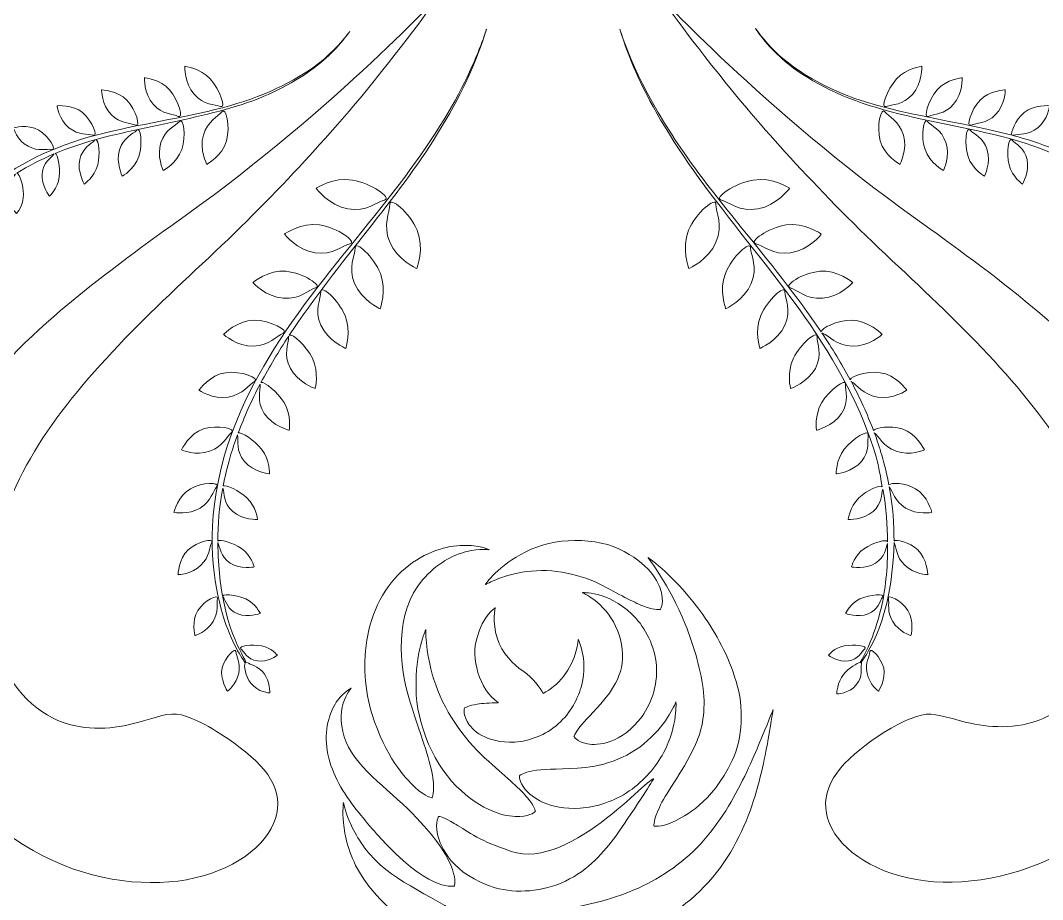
# Model space of a CAD drawing. Extents: x 359 to 483, y -510 to -85.
# Drawn here: x 411.13 to 428.87, y -177.08 to -161.82 of the extents above; entities that cross this region are included whole.
import ezdxf

# ---------------------------------------------------------------- set-up
doc = ezdxf.new("R2010")
doc.units = 0
doc.header["$MEASUREMENT"] = 0
doc.layers.add('Layer 1', color=7, linetype='Continuous')

msp = doc.modelspace()

# ---------------------------------------------------------------- linework, layer by layer
at = {"layer": 'Layer 1', "lineweight": 0}
for points, knots in [([(480.384, -236.21), (477.778, -218.221), (471.8, -202.258), (457.192, -190.652), (456.27, -189.919), (455.329, -189.239), (454.378, -188.583), (454.375, -188.577), (454.375, -188.574), (454.372, -188.568), (452.72, -185.571), (444.486, -174.406), (443.343, -166.788), (443.113, -165.25), (443.023, -163.689), (442.923, -162.139), (442.516, -155.827), (442.299, -149.504), (441.696, -143.205), (441.4, -140.11), (441.039, -137.006), (440.409, -133.958), (439.927, -131.628), (439.549, -128.164), (437.361, -126.737), (435.822, -125.733), (433.515, -125.783), (431.765, -125.417), (429.415, -124.926), (427.103, -124.275), (424.81, -123.567), (424.638, -123.514), (424.466, -123.476), (424.294, -123.43), (423.24, -120.997), (423.108, -118.615), (423.164, -117.16), (426.49, -115.522), (428.87, -111.133), (428.857, -105.967), (428.844, -100.129), (425.783, -95.293), (421.768, -94.311), (423.648, -93.525), (424.872, -91.484), (424.391, -89.236), (424.033, -87.566), (422.678, -86.221), (421.006, -85.876), (418.135, -85.282), (415.613, -87.462), (415.619, -90.226), (415.624, -92.127), (416.825, -93.741), (418.506, -94.37), (414.609, -95.495), (411.688, -100.28), (411.702, -106.008), (411.714, -111.174), (414.114, -115.551), (417.448, -117.174), (417.51, -118.618), (417.393, -120.978), (416.37, -123.399), (413.705, -123.916), (411.064, -124.78), (408.486, -125.448), (406.503, -125.963), (404.179, -125.643), (402.395, -126.819), (400.214, -128.258), (399.852, -131.723), (399.381, -134.055), (398.765, -137.106), (398.42, -140.212), (398.138, -143.309), (397.565, -149.61), (397.378, -155.934), (397.001, -162.248), (396.908, -163.799), (396.826, -165.36), (396.603, -166.899), (395.496, -174.522), (387.038, -186.635), (385.4, -189.64), (385.399, -189.643), (385.399, -189.644), (385.397, -189.647), (384.881, -190.029), (384.367, -190.419), (383.86, -190.826), (369.308, -202.502), (363.405, -218.492), (360.884, -236.493), (359.233, -248.287), (359.066, -443.788), (359.066, -443.788), (359.066, -479.813), (384.682, -509.503), (420.707, -509.503), (420.707, -509.503), (420.707, -509.503), (420.707, -509.503), (456.731, -509.503), (482.824, -479.813), (482.824, -443.788), (482.824, -443.788), (482.092, -247.996), (480.384, -236.21)], [0, 0, 0, 0, 1, 1, 1, 2, 2, 2, 3, 3, 3, 4, 4, 4, 5, 5, 5, 6, 6, 6, 7, 7, 7, 8, 8, 8, 9, 9, 9, 10, 10, 10, 11, 11, 11, 12, 12, 12, 13, 13, 13, 14, 14, 14, 15, 15, 15, 16, 16, 16, 17, 17, 17, 18, 18, 18, 19, 19, 19, 20, 20, 20, 21, 21, 21, 22, 22, 22, 23, 23, 23, 24, 24, 24, 25, 25, 25, 26, 26, 26, 27, 27, 27, 28, 28, 28, 29, 29, 29, 30, 30, 30, 31, 31, 31, 32, 32, 32, 33, 33, 33, 34, 34, 34, 35, 35, 35, 36, 36, 36, 36]), ([(410.848, -175.905), (409.984, -175.247), (409.403, -174.274), (409.104, -173.229), (408.954, -172.706), (408.861, -172.006), (408.994, -171.221), (409.119, -170.45), (409.454, -169.646), (409.937, -168.923), (410.901, -167.45), (412.41, -166.35), (413.738, -165.388), (416.429, -163.505), (418.389, -161.395), (418.389, -161.395), (418.389, -161.395), (417.982, -161.985), (417.268, -162.868), (416.558, -163.75), (415.505, -164.911), (414.283, -166.044), (413.074, -167.174), (411.821, -168.384), (411.173, -169.661), (410.841, -170.29), (410.658, -170.909), (410.611, -171.443), (410.561, -171.966), (410.648, -172.421), (410.742, -172.754), (410.932, -173.435), (411.476, -173.906), (411.966, -174.037), (412.451, -174.177), (412.949, -174.077), (413.267, -173.98), (413.6, -173.882), (413.767, -173.813), (414.011, -173.902), (414.244, -173.99), (414.613, -174.159), (415.129, -174.598), (415.608, -175.003), (415.737, -175.465), (415.427, -175.937), (415.124, -176.396), (414.399, -176.762), (413.549, -176.785), (412.701, -176.816), (411.722, -176.562), (410.848, -175.905)], [0, 0, 0, 0, 1, 1, 1, 2, 2, 2, 3, 3, 3, 4, 4, 4, 5, 5, 5, 6, 6, 6, 7, 7, 7, 8, 8, 8, 9, 9, 9, 10, 10, 10, 11, 11, 11, 12, 12, 12, 13, 13, 13, 14, 14, 14, 15, 15, 15, 16, 16, 16, 17, 17, 17, 17]), ([(427.146, -176.779), (426.296, -176.765), (425.566, -176.402), (425.267, -175.938), (424.96, -175.459), (425.104, -174.986), (425.61, -174.558), (426.099, -174.142), (426.453, -173.984), (426.683, -173.902), (426.923, -173.819), (427.095, -173.884), (427.428, -173.973), (427.746, -174.062), (428.238, -174.147), (428.707, -174.003), (429.182, -173.867), (429.708, -173.405), (429.894, -172.737), (429.986, -172.411), (430.071, -171.964), (430.023, -171.451), (429.978, -170.926), (429.798, -170.315), (429.469, -169.692), (428.829, -168.427), (427.582, -167.221), (426.372, -166.09), (425.149, -164.956), (424.093, -163.792), (423.382, -162.909), (422.666, -162.025), (422.259, -161.434), (422.259, -161.434), (422.259, -161.434), (424.223, -163.549), (426.917, -165.434), (428.246, -166.397), (429.748, -167.493), (430.705, -168.954), (431.184, -169.672), (431.516, -170.467), (431.64, -171.229), (431.772, -172.004), (431.68, -172.696), (431.532, -173.212), (431.237, -174.243), (430.674, -175.208), (429.825, -175.871), (428.967, -176.532), (427.994, -176.8), (427.146, -176.779)], [0, 0, 0, 0, 1, 1, 1, 2, 2, 2, 3, 3, 3, 4, 4, 4, 5, 5, 5, 6, 6, 6, 7, 7, 7, 8, 8, 8, 9, 9, 9, 10, 10, 10, 11, 11, 11, 12, 12, 12, 13, 13, 13, 14, 14, 14, 15, 15, 15, 16, 16, 16, 17, 17, 17, 17]), ([(414.609, -172.019), (414.464, -171.465), (414.332, -170.576), (414.671, -169.368), (414.905, -168.557), (415.376, -167.696), (415.948, -166.905), (416.518, -166.111), (417.17, -165.369), (417.702, -164.667), (418.239, -163.968), (418.647, -163.303), (418.883, -162.799), (419.124, -162.296), (419.218, -161.971), (419.218, -161.971), (419.218, -161.971), (419.005, -162.784), (418.352, -163.809), (417.726, -164.849), (416.636, -166.021), (415.797, -167.282), (415.854, -167.251), (416.091, -167.465), (416.197, -167.683), (416.319, -167.933), (416.245, -168.209), (416.245, -168.209), (416.245, -168.209), (415.948, -168.104), (415.815, -167.858), (415.685, -167.61), (415.789, -167.432), (415.785, -167.311), (415.785, -167.311), (415.787, -167.297), (415.787, -167.297), (415.612, -167.563), (415.45, -167.834), (415.305, -168.105), (415.364, -168.084), (415.59, -168.265), (415.706, -168.453), (415.838, -168.675), (415.796, -168.934), (415.796, -168.934), (415.796, -168.934), (415.506, -168.861), (415.363, -168.644), (415.219, -168.423), (415.305, -168.249), (415.291, -168.135), (415.291, -168.135), (415.291, -168.132), (415.291, -168.132), (415.141, -168.414), (415.015, -168.7), (414.911, -168.979), (414.969, -168.96), (415.192, -169.104), (415.315, -169.263), (415.463, -169.457), (415.454, -169.692), (415.454, -169.692), (415.454, -169.692), (415.178, -169.659), (415.017, -169.474), (414.862, -169.288), (414.917, -169.117), (414.898, -169.013), (414.849, -169.142), (414.808, -169.271), (414.77, -169.397), (414.719, -169.571), (414.681, -169.739), (414.647, -169.9), (414.698, -169.875), (414.925, -169.979), (415.062, -170.108), (415.222, -170.262), (415.247, -170.483), (415.247, -170.483), (415.247, -170.483), (414.986, -170.493), (414.815, -170.343), (414.643, -170.193), (414.677, -170.03), (414.642, -169.936), (414.578, -170.273), (414.557, -170.581), (414.554, -170.857), (414.587, -170.82), (414.82, -170.885), (414.965, -170.987), (415.139, -171.106), (415.188, -171.306), (415.188, -171.306), (415.188, -171.306), (414.947, -171.353), (414.769, -171.239), (414.592, -171.122), (414.597, -170.963), (414.554, -170.882), (414.554, -170.882), (414.554, -170.881), (414.554, -170.881), (414.574, -172.229), (414.954, -172.753), (415.042, -172.958), (415.047, -172.957), (415.052, -172.958), (415.059, -172.963), (415.123, -173.013), (415.253, -173.016), (415.358, -173.154), (415.461, -173.29), (415.461, -173.495), (415.461, -173.495), (415.461, -173.495), (415.25, -173.485), (415.13, -173.327), (415.034, -173.205), (415.003, -173.017), (415.029, -172.969), (414.946, -172.842), (414.762, -172.582), (414.609, -172.019)], [0, 0, 0, 0, 1, 1, 1, 2, 2, 2, 3, 3, 3, 4, 4, 4, 5, 5, 5, 6, 6, 6, 7, 7, 7, 8, 8, 8, 9, 9, 9, 10, 10, 10, 11, 11, 11, 12, 12, 12, 13, 13, 13, 14, 14, 14, 15, 15, 15, 16, 16, 16, 17, 17, 17, 18, 18, 18, 19, 19, 19, 20, 20, 20, 21, 21, 21, 22, 22, 22, 23, 23, 23, 24, 24, 24, 25, 25, 25, 26, 26, 26, 27, 27, 27, 28, 28, 28, 29, 29, 29, 30, 30, 30, 31, 31, 31, 32, 32, 32, 33, 33, 33, 34, 34, 34, 35, 35, 35, 36, 36, 36, 37, 37, 37, 38, 38, 38, 39, 39, 39, 40, 40, 40, 41, 41, 41, 42, 42, 42, 42]), ([(423.01, -164.692), (422.481, -163.985), (422.083, -163.311), (421.855, -162.802), (421.623, -162.295), (421.536, -161.968), (421.536, -161.968), (421.536, -161.968), (421.764, -162.775), (422.43, -163.785), (423.07, -164.811), (424.173, -165.963), (425.031, -167.226), (425.024, -167.163), (425.311, -167.022), (425.561, -167.022), (425.848, -167.022), (426.089, -167.269), (426.089, -167.269), (426.089, -167.269), (425.856, -167.483), (425.571, -167.471), (425.286, -167.462), (425.17, -167.294), (425.054, -167.249), (425.048, -167.247), (425.045, -167.245), (425.041, -167.242), (425.22, -167.509), (425.386, -167.781), (425.535, -168.055), (425.55, -167.994), (425.824, -167.9), (426.052, -167.933), (426.324, -167.968), (426.519, -168.237), (426.519, -168.237), (426.519, -168.237), (426.275, -168.404), (426.008, -168.357), (425.744, -168.31), (425.654, -168.14), (425.551, -168.084), (425.551, -168.084), (425.549, -168.082), (425.549, -168.082), (425.702, -168.367), (425.832, -168.656), (425.939, -168.94), (425.969, -168.888), (426.232, -168.844), (426.437, -168.909), (426.682, -168.984), (426.823, -169.273), (426.823, -169.273), (426.823, -169.273), (426.568, -169.386), (426.331, -169.296), (426.095, -169.212), (426.04, -169.043), (425.952, -168.975), (426.002, -169.106), (426.043, -169.237), (426.082, -169.365), (426.135, -169.543), (426.173, -169.715), (426.207, -169.88), (426.246, -169.837), (426.492, -169.847), (426.667, -169.949), (426.881, -170.068), (426.951, -170.358), (426.951, -170.358), (426.951, -170.358), (426.697, -170.41), (426.495, -170.283), (426.301, -170.16), (426.275, -169.997), (426.213, -169.916), (426.277, -170.261), (426.295, -170.575), (426.295, -170.856), (426.328, -170.819), (426.56, -170.878), (426.706, -171.01), (426.87, -171.162), (426.88, -171.441), (426.88, -171.441), (426.88, -171.441), (426.64, -171.435), (426.482, -171.278), (426.323, -171.123), (426.343, -170.968), (426.295, -170.883), (426.295, -170.883), (426.295, -170.882), (426.295, -170.882), (426.256, -172.258), (425.832, -172.778), (425.726, -172.971), (425.729, -172.975), (425.73, -172.981), (425.728, -172.989), (425.714, -173.068), (425.766, -173.2), (425.64, -173.354), (425.512, -173.509), (425.3, -173.512), (425.3, -173.512), (425.3, -173.512), (425.309, -173.306), (425.419, -173.172), (425.509, -173.067), (425.656, -172.968), (425.709, -172.965), (425.78, -172.83), (425.943, -172.562), (426.076, -172.003), (426.14, -171.725), (426.187, -171.349), (426.184, -170.902), (426.149, -170.987), (426.142, -171.13), (425.976, -171.239), (425.798, -171.353), (425.557, -171.306), (425.557, -171.306), (425.557, -171.306), (425.606, -171.106), (425.78, -170.987), (425.934, -170.879), (426.174, -170.818), (426.183, -170.87), (426.18, -170.591), (426.161, -170.292), (426.1, -169.954), (426.073, -170.05), (426.093, -170.201), (425.931, -170.343), (425.759, -170.493), (425.498, -170.483), (425.498, -170.483), (425.498, -170.483), (425.524, -170.262), (425.683, -170.108), (425.826, -169.973), (426.056, -169.875), (426.091, -169.913), (426.06, -169.743), (426.036, -169.579), (425.984, -169.394), (425.753, -168.596), (425.295, -167.743), (424.734, -166.95), (424.174, -166.155), (423.532, -165.404), (423.01, -164.692)], [0, 0, 0, 0, 1, 1, 1, 2, 2, 2, 3, 3, 3, 4, 4, 4, 5, 5, 5, 6, 6, 6, 7, 7, 7, 8, 8, 8, 9, 9, 9, 10, 10, 10, 11, 11, 11, 12, 12, 12, 13, 13, 13, 14, 14, 14, 15, 15, 15, 16, 16, 16, 17, 17, 17, 18, 18, 18, 19, 19, 19, 20, 20, 20, 21, 21, 21, 22, 22, 22, 23, 23, 23, 24, 24, 24, 25, 25, 25, 26, 26, 26, 27, 27, 27, 28, 28, 28, 29, 29, 29, 30, 30, 30, 31, 31, 31, 32, 32, 32, 33, 33, 33, 34, 34, 34, 35, 35, 35, 36, 36, 36, 37, 37, 37, 38, 38, 38, 39, 39, 39, 40, 40, 40, 41, 41, 41, 42, 42, 42, 43, 43, 43, 44, 44, 44, 45, 45, 45, 46, 46, 46, 47, 47, 47, 48, 48, 48, 49, 49, 49, 50, 50, 50, 51, 51, 51, 52, 52, 52, 52]), ([(431.369, -166.168), (431.251, -165.976), (431.081, -165.732), (430.85, -165.467), (430.868, -165.538), (430.944, -165.625), (430.902, -165.778), (430.856, -165.94), (430.694, -166.037), (430.694, -166.037), (430.694, -166.037), (430.617, -165.887), (430.655, -165.729), (430.693, -165.58), (430.808, -165.419), (430.837, -165.452), (430.693, -165.287), (430.529, -165.115), (430.324, -164.937), (430.354, -165.009), (430.445, -165.091), (430.417, -165.262), (430.388, -165.438), (430.227, -165.563), (430.227, -165.563), (430.227, -165.563), (430.13, -165.412), (430.149, -165.24), (430.17, -165.079), (430.273, -164.893), (430.308, -164.923), (430.205, -164.834), (430.108, -164.745), (429.985, -164.654), (429.466, -164.264), (428.767, -163.97), (428.027, -163.8), (427.29, -163.621), (426.524, -163.507), (425.866, -163.292), (425.208, -163.083), (424.67, -162.773), (424.348, -162.479), (424.023, -162.187), (423.891, -161.955), (423.891, -161.955), (423.891, -161.955), (423.977, -162.093), (424.17, -162.294), (424.362, -162.495), (424.677, -162.745), (425.1, -162.95), (425.942, -163.396), (427.192, -163.515), (428.344, -163.809), (428.308, -163.776), (428.404, -163.545), (428.553, -163.418), (428.723, -163.271), (428.998, -163.298), (428.998, -163.298), (428.998, -163.298), (428.967, -163.542), (428.79, -163.68), (428.615, -163.818), (428.461, -163.778), (428.369, -163.811), (428.363, -163.812), (428.358, -163.813), (428.358, -163.813), (428.6, -163.879), (428.838, -163.956), (429.063, -164.048), (429.042, -164.005), (429.161, -163.81), (429.317, -163.72), (429.502, -163.609), (429.758, -163.683), (429.758, -163.683), (429.758, -163.683), (429.688, -163.904), (429.501, -164.001), (429.317, -164.099), (429.177, -164.043), (429.088, -164.057), (429.088, -164.057), (429.085, -164.057), (429.085, -164.057), (429.317, -164.16), (429.541, -164.266), (429.74, -164.395), (429.734, -164.348), (429.875, -164.196), (430.034, -164.137), (430.221, -164.072), (430.445, -164.177), (430.445, -164.177), (430.445, -164.177), (430.343, -164.367), (430.153, -164.428), (429.966, -164.491), (429.853, -164.408), (429.765, -164.41), (429.86, -164.464), (429.945, -164.531), (430.032, -164.589), (430.148, -164.676), (430.258, -164.758), (430.356, -164.845), (430.358, -164.801), (430.514, -164.686), (430.669, -164.661), (430.858, -164.627), (431.039, -164.764), (431.039, -164.764), (431.039, -164.764), (430.912, -164.923), (430.728, -164.946), (430.55, -164.968), (430.456, -164.882), (430.377, -164.864), (430.586, -165.041), (430.749, -165.223), (430.895, -165.387), (430.896, -165.348), (431.064, -165.266), (431.214, -165.271), (431.39, -165.273), (431.533, -165.427), (431.533, -165.427), (431.533, -165.427), (431.389, -165.55), (431.219, -165.539), (431.047, -165.532), (430.976, -165.432), (430.908, -165.403), (430.908, -165.403), (430.907, -165.403), (430.907, -165.403), (431.574, -166.236), (431.673, -166.716), (431.746, -166.881), (431.749, -166.881), (431.753, -166.883), (431.757, -166.888), (431.797, -166.936), (431.901, -166.965), (431.945, -167.108), (431.983, -167.254), (431.904, -167.394), (431.904, -167.394), (431.904, -167.394), (431.765, -167.306), (431.73, -167.17), (431.698, -167.064), (431.708, -166.922), (431.734, -166.888), (431.683, -166.779), (431.598, -166.554), (431.369, -166.168)], [0, 0, 0, 0, 1, 1, 1, 2, 2, 2, 3, 3, 3, 4, 4, 4, 5, 5, 5, 6, 6, 6, 7, 7, 7, 8, 8, 8, 9, 9, 9, 10, 10, 10, 11, 11, 11, 12, 12, 12, 13, 13, 13, 14, 14, 14, 15, 15, 15, 16, 16, 16, 17, 17, 17, 18, 18, 18, 19, 19, 19, 20, 20, 20, 21, 21, 21, 22, 22, 22, 23, 23, 23, 24, 24, 24, 25, 25, 25, 26, 26, 26, 27, 27, 27, 28, 28, 28, 29, 29, 29, 30, 30, 30, 31, 31, 31, 32, 32, 32, 33, 33, 33, 34, 34, 34, 35, 35, 35, 36, 36, 36, 37, 37, 37, 38, 38, 38, 39, 39, 39, 40, 40, 40, 41, 41, 41, 42, 42, 42, 43, 43, 43, 44, 44, 44, 45, 45, 45, 46, 46, 46, 47, 47, 47, 48, 48, 48, 49, 49, 49, 50, 50, 50, 51, 51, 51, 52, 52, 52, 53, 53, 53, 53]), ([(412.439, -163.884), (412.488, -163.896), (412.517, -164.142), (412.47, -164.325), (412.415, -164.535), (412.237, -164.66), (412.237, -164.66), (412.237, -164.66), (412.113, -164.446), (412.158, -164.234), (412.205, -164.021), (412.357, -163.97), (412.417, -163.895), (412.421, -163.892), (412.425, -163.888), (412.425, -163.888), (412.186, -163.955), (411.952, -164.033), (411.731, -164.125), (411.778, -164.143), (411.822, -164.362), (411.803, -164.534), (411.776, -164.733), (411.632, -164.868), (411.632, -164.868), (411.632, -164.868), (411.49, -164.684), (411.505, -164.48), (411.522, -164.274), (411.661, -164.215), (411.708, -164.136), (411.708, -164.136), (411.709, -164.134), (411.709, -164.134), (411.483, -164.236), (411.263, -164.342), (411.068, -164.469), (411.113, -164.485), (411.182, -164.681), (411.182, -164.836), (411.185, -165.029), (411.061, -165.169), (411.061, -165.169), (411.061, -165.169), (410.905, -165.015), (410.897, -164.825), (410.891, -164.638), (411.005, -164.555), (411.043, -164.484), (410.95, -164.537), (410.867, -164.603), (410.781, -164.66), (410.668, -164.745), (410.56, -164.825), (410.463, -164.911), (410.506, -164.92), (410.594, -165.094), (410.613, -165.24), (410.632, -165.412), (410.535, -165.563), (410.535, -165.563), (410.535, -165.563), (410.374, -165.438), (410.345, -165.262), (410.316, -165.086), (410.416, -165.003), (410.442, -164.93), (410.237, -165.103), (410.074, -165.28), (409.929, -165.44), (409.968, -165.435), (410.072, -165.591), (410.108, -165.729), (410.146, -165.887), (410.069, -166.037), (410.069, -166.037), (410.069, -166.037), (409.906, -165.94), (409.86, -165.778), (409.816, -165.617), (409.904, -165.529), (409.916, -165.456), (409.916, -165.456), (409.916, -165.455), (409.916, -165.455), (409.25, -166.266), (409.124, -166.73), (409.036, -166.889), (409.039, -166.891), (409.041, -166.895), (409.041, -166.901), (409.044, -166.965), (409.104, -167.05), (409.058, -167.183), (409.018, -167.316), (408.876, -167.399), (408.876, -167.399), (408.876, -167.399), (408.802, -167.256), (408.845, -167.113), (408.884, -167.002), (408.983, -166.894), (409.023, -166.886), (409.063, -166.773), (409.132, -166.54), (409.352, -166.144), (409.574, -165.755), (409.948, -165.176), (410.734, -164.595), (411.261, -164.198), (411.977, -163.903), (412.721, -163.74), (413.464, -163.568), (414.229, -163.465), (414.886, -163.26), (415.544, -163.062), (416.084, -162.762), (416.411, -162.475), (416.652, -162.266), (416.788, -162.088), (416.845, -162.007), (416.806, -162.063), (416.73, -162.167), (416.603, -162.304), (416.413, -162.509), (416.101, -162.767), (415.678, -162.981), (414.836, -163.443), (413.576, -163.582), (412.439, -163.884)], [0, 0, 0, 0, 1, 1, 1, 2, 2, 2, 3, 3, 3, 4, 4, 4, 5, 5, 5, 6, 6, 6, 7, 7, 7, 8, 8, 8, 9, 9, 9, 10, 10, 10, 11, 11, 11, 12, 12, 12, 13, 13, 13, 14, 14, 14, 15, 15, 15, 16, 16, 16, 17, 17, 17, 18, 18, 18, 19, 19, 19, 20, 20, 20, 21, 21, 21, 22, 22, 22, 23, 23, 23, 24, 24, 24, 25, 25, 25, 26, 26, 26, 27, 27, 27, 28, 28, 28, 29, 29, 29, 30, 30, 30, 31, 31, 31, 32, 32, 32, 33, 33, 33, 34, 34, 34, 35, 35, 35, 36, 36, 36, 37, 37, 37, 38, 38, 38, 39, 39, 39, 40, 40, 40, 41, 41, 41, 42, 42, 42, 43, 43, 43, 43]), ([(413.984, -162.613), (413.984, -162.613), (414.256, -162.644), (414.423, -162.833), (414.594, -163.024), (414.706, -163.357), (414.602, -163.313), (414.499, -163.267), (414.313, -163.296), (414.144, -163.099), (413.975, -162.904), (413.984, -162.613), (413.984, -162.613)], [0, 0, 0, 0, 1, 1, 1, 2, 2, 2, 3, 3, 3, 4, 4, 4, 4]), ([(426.778, -162.613), (426.778, -162.613), (426.787, -162.904), (426.619, -163.099), (426.449, -163.296), (426.263, -163.267), (426.16, -163.313), (426.056, -163.357), (426.168, -163.024), (426.339, -162.833), (426.507, -162.644), (426.778, -162.613), (426.778, -162.613)], [0, 0, 0, 0, 1, 1, 1, 2, 2, 2, 3, 3, 3, 4, 4, 4, 4]), ([(413.283, -162.81), (413.283, -162.81), (413.558, -162.837), (413.718, -163.023), (413.879, -163.208), (413.966, -163.531), (413.87, -163.484), (413.773, -163.436), (413.596, -163.458), (413.434, -163.272), (413.271, -163.086), (413.283, -162.81), (413.283, -162.81)], [0, 0, 0, 0, 1, 1, 1, 2, 2, 2, 3, 3, 3, 4, 4, 4, 4]), ([(427.479, -162.81), (427.479, -162.81), (427.491, -163.086), (427.329, -163.272), (427.167, -163.458), (426.989, -163.436), (426.893, -163.484), (426.796, -163.531), (426.884, -163.208), (427.045, -163.023), (427.204, -162.837), (427.479, -162.81), (427.479, -162.81)], [0, 0, 0, 0, 1, 1, 1, 2, 2, 2, 3, 3, 3, 4, 4, 4, 4]), ([(412.537, -163.023), (412.537, -163.023), (412.814, -163.031), (412.975, -163.202), (413.136, -163.374), (413.222, -163.678), (413.13, -163.635), (413.037, -163.592), (412.87, -163.618), (412.705, -163.451), (412.539, -163.284), (412.537, -163.023), (412.537, -163.023)], [0, 0, 0, 0, 1, 1, 1, 2, 2, 2, 3, 3, 3, 4, 4, 4, 4]), ([(428.226, -163.023), (428.226, -163.023), (428.224, -163.284), (428.058, -163.451), (427.893, -163.618), (427.725, -163.592), (427.632, -163.635), (427.541, -163.678), (427.627, -163.374), (427.788, -163.202), (427.949, -163.031), (428.226, -163.023), (428.226, -163.023)], [0, 0, 0, 0, 1, 1, 1, 2, 2, 2, 3, 3, 3, 4, 4, 4, 4]), ([(411.765, -163.298), (411.765, -163.298), (412.039, -163.271), (412.209, -163.418), (412.38, -163.564), (412.483, -163.845), (412.393, -163.811), (412.302, -163.778), (412.147, -163.818), (411.972, -163.68), (411.795, -163.542), (411.765, -163.298), (411.765, -163.298)], [0, 0, 0, 0, 1, 1, 1, 2, 2, 2, 3, 3, 3, 4, 4, 4, 4]), ([(414.707, -163.907), (414.634, -164.164), (414.365, -164.316), (414.365, -164.316), (414.365, -164.316), (414.229, -164.058), (414.305, -163.807), (414.379, -163.557), (414.559, -163.494), (414.626, -163.402), (414.691, -163.31), (414.778, -163.652), (414.707, -163.907)], [0, 0, 0, 0, 1, 1, 1, 2, 2, 2, 3, 3, 3, 4, 4, 4, 4]), ([(426.136, -163.402), (426.204, -163.494), (426.383, -163.557), (426.458, -163.807), (426.533, -164.058), (426.397, -164.316), (426.397, -164.316), (426.397, -164.316), (426.128, -164.164), (426.055, -163.907), (425.985, -163.652), (426.071, -163.31), (426.136, -163.402)], [0, 0, 0, 0, 1, 1, 1, 2, 2, 2, 3, 3, 3, 4, 4, 4, 4]), ([(413.93, -164.056), (413.85, -164.292), (413.607, -164.421), (413.607, -164.421), (413.607, -164.421), (413.49, -164.172), (413.567, -163.938), (413.645, -163.703), (413.818, -163.655), (413.888, -163.572), (413.957, -163.491), (414.009, -163.821), (413.93, -164.056)], [0, 0, 0, 0, 1, 1, 1, 2, 2, 2, 3, 3, 3, 4, 4, 4, 4]), ([(426.874, -163.572), (426.944, -163.655), (427.118, -163.703), (427.195, -163.938), (427.273, -164.172), (427.155, -164.421), (427.155, -164.421), (427.155, -164.421), (426.912, -164.292), (426.833, -164.056), (426.754, -163.821), (426.805, -163.491), (426.874, -163.572)], [0, 0, 0, 0, 1, 1, 1, 2, 2, 2, 3, 3, 3, 4, 4, 4, 4]), ([(411.674, -164.057), (411.586, -164.043), (411.445, -164.099), (411.261, -164.001), (411.074, -163.904), (411.005, -163.683), (411.005, -163.683), (411.005, -163.683), (411.261, -163.609), (411.446, -163.72), (411.629, -163.826), (411.762, -164.078), (411.674, -164.057)], [0, 0, 0, 0, 1, 1, 1, 2, 2, 2, 3, 3, 3, 4, 4, 4, 4]), ([(413.183, -164.18), (413.109, -164.4), (412.897, -164.522), (412.897, -164.522), (412.897, -164.522), (412.783, -164.288), (412.849, -164.066), (412.917, -163.844), (413.082, -163.798), (413.148, -163.722), (413.216, -163.646), (413.255, -163.96), (413.183, -164.18)], [0, 0, 0, 0, 1, 1, 1, 2, 2, 2, 3, 3, 3, 4, 4, 4, 4]), ([(427.614, -163.722), (427.681, -163.798), (427.845, -163.844), (427.913, -164.066), (427.98, -164.288), (427.866, -164.522), (427.866, -164.522), (427.866, -164.522), (427.653, -164.4), (427.58, -164.18), (427.507, -163.96), (427.547, -163.646), (427.614, -163.722)], [0, 0, 0, 0, 1, 1, 1, 2, 2, 2, 3, 3, 3, 4, 4, 4, 4]), ([(428.346, -163.895), (428.405, -163.97), (428.558, -164.021), (428.605, -164.234), (428.649, -164.446), (428.525, -164.66), (428.525, -164.66), (428.525, -164.66), (428.347, -164.535), (428.292, -164.325), (428.238, -164.116), (428.285, -163.821), (428.346, -163.895)], [0, 0, 0, 0, 1, 1, 1, 2, 2, 2, 3, 3, 3, 4, 4, 4, 4]), ([(416.263, -164.733), (416.263, -164.733), (416.568, -164.532), (416.894, -164.588), (417.22, -164.644), (417.589, -164.903), (417.448, -164.937), (417.307, -164.971), (417.141, -165.146), (416.813, -165.089), (416.486, -165.031), (416.263, -164.733), (416.263, -164.733)], [0, 0, 0, 0, 1, 1, 1, 2, 2, 2, 3, 3, 3, 4, 4, 4, 4]), ([(423.932, -165.089), (423.605, -165.146), (423.438, -164.971), (423.297, -164.937), (423.156, -164.903), (423.526, -164.644), (423.851, -164.588), (424.178, -164.532), (424.482, -164.733), (424.482, -164.733), (424.482, -164.733), (424.26, -165.031), (423.932, -165.089)], [0, 0, 0, 0, 1, 1, 1, 2, 2, 2, 3, 3, 3, 4, 4, 4, 4]), ([(418.01, -166.125), (418.01, -166.125), (417.669, -165.975), (417.541, -165.667), (417.412, -165.359), (417.544, -165.155), (417.541, -165.009), (417.538, -164.865), (417.886, -165.152), (418.017, -165.461), (418.147, -165.77), (418.01, -166.125), (418.01, -166.125)], [0, 0, 0, 0, 1, 1, 1, 2, 2, 2, 3, 3, 3, 4, 4, 4, 4]), ([(422.729, -165.461), (422.859, -165.152), (423.207, -164.865), (423.204, -165.009), (423.201, -165.155), (423.333, -165.359), (423.204, -165.667), (423.076, -165.975), (422.735, -166.125), (422.735, -166.125), (422.735, -166.125), (422.599, -165.77), (422.729, -165.461)], [0, 0, 0, 0, 1, 1, 1, 2, 2, 2, 3, 3, 3, 4, 4, 4, 4]), ([(416.322, -165.367), (416.635, -165.415), (416.983, -165.663), (416.85, -165.695), (416.715, -165.727), (416.559, -165.896), (416.245, -165.851), (415.931, -165.807), (415.714, -165.528), (415.714, -165.528), (415.714, -165.528), (416.009, -165.317), (416.322, -165.367)], [0, 0, 0, 0, 1, 1, 1, 2, 2, 2, 3, 3, 3, 4, 4, 4, 4]), ([(424.5, -165.851), (424.186, -165.896), (424.03, -165.727), (423.896, -165.695), (423.762, -165.663), (424.111, -165.415), (424.424, -165.367), (424.736, -165.317), (425.032, -165.528), (425.032, -165.528), (425.032, -165.528), (424.814, -165.807), (424.5, -165.851)], [0, 0, 0, 0, 1, 1, 1, 2, 2, 2, 3, 3, 3, 4, 4, 4, 4]), ([(417.373, -166.823), (417.373, -166.823), (417.051, -166.678), (416.93, -166.387), (416.809, -166.096), (416.939, -165.905), (416.94, -165.768), (416.942, -165.63), (417.261, -165.916), (417.378, -166.209), (417.495, -166.502), (417.373, -166.823), (417.373, -166.823)], [0, 0, 0, 0, 1, 1, 1, 2, 2, 2, 3, 3, 3, 4, 4, 4, 4]), ([(423.372, -166.823), (423.372, -166.823), (423.251, -166.502), (423.367, -166.209), (423.485, -165.916), (423.803, -165.63), (423.805, -165.768), (423.807, -165.905), (423.936, -166.096), (423.816, -166.387), (423.694, -166.678), (423.372, -166.823), (423.372, -166.823)], [0, 0, 0, 0, 1, 1, 1, 2, 2, 2, 3, 3, 3, 4, 4, 4, 4]), ([(415.74, -166.172), (416.039, -166.2), (416.379, -166.424), (416.254, -166.458), (416.128, -166.495), (415.988, -166.662), (415.689, -166.64), (415.387, -166.619), (415.165, -166.369), (415.165, -166.369), (415.165, -166.369), (415.439, -166.142), (415.74, -166.172)], [0, 0, 0, 0, 1, 1, 1, 2, 2, 2, 3, 3, 3, 4, 4, 4, 4]), ([(425.58, -166.369), (425.58, -166.369), (425.358, -166.619), (425.057, -166.64), (424.757, -166.662), (424.617, -166.495), (424.492, -166.458), (424.367, -166.424), (424.706, -166.2), (425.006, -166.172), (425.306, -166.142), (425.58, -166.369), (425.58, -166.369)], [0, 0, 0, 0, 1, 1, 1, 2, 2, 2, 3, 3, 3, 4, 4, 4, 4]), ([(416.777, -167.511), (416.777, -167.511), (416.469, -167.381), (416.347, -167.111), (416.224, -166.839), (416.345, -166.657), (416.345, -166.527), (416.346, -166.397), (416.647, -166.667), (416.764, -166.94), (416.879, -167.214), (416.777, -167.511), (416.777, -167.511)], [0, 0, 0, 0, 1, 1, 1, 2, 2, 2, 3, 3, 3, 4, 4, 4, 4]), ([(423.982, -166.94), (424.099, -166.667), (424.399, -166.397), (424.401, -166.527), (424.401, -166.657), (424.521, -166.839), (424.399, -167.111), (424.276, -167.381), (423.968, -167.511), (423.968, -167.511), (423.968, -167.511), (423.867, -167.214), (423.982, -166.94)], [0, 0, 0, 0, 1, 1, 1, 2, 2, 2, 3, 3, 3, 4, 4, 4, 4]), ([(415.184, -167.022), (415.471, -167.022), (415.806, -167.206), (415.692, -167.249), (415.575, -167.294), (415.459, -167.462), (415.174, -167.471), (414.889, -167.483), (414.656, -167.269), (414.656, -167.269), (414.656, -167.269), (414.897, -167.022), (415.184, -167.022)], [0, 0, 0, 0, 1, 1, 1, 2, 2, 2, 3, 3, 3, 4, 4, 4, 4]), ([(424.93, -167.858), (424.798, -168.104), (424.5, -168.209), (424.5, -168.209), (424.5, -168.209), (424.426, -167.933), (424.548, -167.683), (424.67, -167.433), (424.964, -167.188), (424.96, -167.311), (424.956, -167.432), (425.06, -167.61), (424.93, -167.858)], [0, 0, 0, 0, 1, 1, 1, 2, 2, 2, 3, 3, 3, 4, 4, 4, 4]), ([(414.693, -167.933), (414.962, -167.895), (415.295, -168.031), (415.194, -168.084), (415.091, -168.14), (415.001, -168.31), (414.737, -168.357), (414.47, -168.404), (414.226, -168.237), (414.226, -168.237), (414.226, -168.237), (414.422, -167.968), (414.693, -167.933)], [0, 0, 0, 0, 1, 1, 1, 2, 2, 2, 3, 3, 3, 4, 4, 4, 4]), ([(425.039, -168.453), (425.175, -168.231), (425.467, -168.019), (425.454, -168.135), (425.441, -168.249), (425.527, -168.423), (425.383, -168.644), (425.239, -168.861), (424.95, -168.934), (424.95, -168.934), (424.95, -168.934), (424.908, -168.675), (425.039, -168.453)], [0, 0, 0, 0, 1, 1, 1, 2, 2, 2, 3, 3, 3, 4, 4, 4, 4]), ([(414.308, -168.909), (414.554, -168.831), (414.883, -168.908), (414.796, -168.972), (414.706, -169.039), (414.653, -169.211), (414.414, -169.296), (414.177, -169.386), (413.923, -169.273), (413.923, -169.273), (413.923, -169.273), (414.064, -168.984), (414.308, -168.909)], [0, 0, 0, 0, 1, 1, 1, 2, 2, 2, 3, 3, 3, 4, 4, 4, 4]), ([(425.848, -169.01), (425.827, -169.113), (425.885, -169.286), (425.729, -169.474), (425.568, -169.659), (425.291, -169.692), (425.291, -169.692), (425.291, -169.692), (425.283, -169.457), (425.43, -169.263), (425.578, -169.072), (425.87, -168.903), (425.848, -169.01)], [0, 0, 0, 0, 1, 1, 1, 2, 2, 2, 3, 3, 3, 4, 4, 4, 4]), ([(414.079, -169.949), (414.288, -169.828), (414.601, -169.836), (414.536, -169.911), (414.471, -169.99), (414.448, -170.157), (414.25, -170.283), (414.048, -170.41), (413.794, -170.358), (413.794, -170.358), (413.794, -170.358), (413.864, -170.068), (414.079, -169.949)], [0, 0, 0, 0, 1, 1, 1, 2, 2, 2, 3, 3, 3, 4, 4, 4, 4]), ([(414.04, -171.01), (414.209, -170.857), (414.496, -170.801), (414.45, -170.883), (414.402, -170.968), (414.422, -171.123), (414.263, -171.278), (414.106, -171.435), (413.866, -171.441), (413.866, -171.441), (413.866, -171.441), (413.875, -171.162), (414.04, -171.01)], [0, 0, 0, 0, 1, 1, 1, 2, 2, 2, 3, 3, 3, 4, 4, 4, 4]), ([(421.993, -172.005), (421.837, -171.955), (421.633, -171.838), (421.296, -171.661), (420.964, -171.476), (420.464, -171.326), (420.002, -171.379), (419.545, -171.417), (419.203, -171.611), (419.203, -171.611), (419.203, -171.611), (419.417, -171.279), (419.904, -171.044), (420.373, -170.792), (421.136, -170.772), (421.612, -171.04), (422.092, -171.294), (422.23, -171.613), (422.264, -171.786), (422.297, -171.967), (422.238, -172.043), (422.238, -172.043), (422.238, -172.043), (422.147, -172.057), (421.993, -172.005)], [0, 0, 0, 0, 1, 1, 1, 2, 2, 2, 3, 3, 3, 4, 4, 4, 5, 5, 5, 6, 6, 6, 7, 7, 7, 8, 8, 8, 8]), ([(418.277, -175.316), (418.277, -175.316), (418.173, -175.309), (417.98, -175.135), (417.798, -174.956), (417.477, -174.629), (417.229, -173.853), (417.112, -173.464), (417.061, -172.972), (417.158, -172.49), (417.247, -172.008), (417.518, -171.543), (417.872, -171.279), (418.221, -171.01), (418.605, -170.922), (418.865, -170.932), (419.129, -170.936), (419.268, -171.007), (419.268, -171.007), (419.268, -171.007), (419.112, -170.98), (418.876, -171.04), (418.643, -171.092), (418.34, -171.256), (418.111, -171.532), (417.624, -172.085), (417.688, -173.026), (417.897, -173.657), (418.103, -174.307), (418.258, -174.715), (418.287, -174.97), (418.325, -175.224), (418.277, -175.316), (418.277, -175.316)], [0, 0, 0, 0, 1, 1, 1, 2, 2, 2, 3, 3, 3, 4, 4, 4, 5, 5, 5, 6, 6, 6, 7, 7, 7, 8, 8, 8, 9, 9, 9, 10, 10, 10, 11, 11, 11, 11]), ([(422.221, -175.482), (422.313, -175.257), (422.591, -174.932), (422.848, -174.391), (422.971, -174.119), (423.029, -173.798), (422.979, -173.418), (422.932, -173.043), (422.807, -172.642), (422.67, -172.302), (422.393, -171.613), (422.024, -171.144), (422.024, -171.144), (422.024, -171.144), (422.515, -171.481), (422.975, -172.134), (423.202, -172.46), (423.422, -172.848), (423.554, -173.297), (423.694, -173.738), (423.669, -174.282), (423.487, -174.667), (423.113, -175.432), (422.675, -175.621), (422.46, -175.735), (422.226, -175.835), (422.128, -175.804), (422.128, -175.804), (422.128, -175.804), (422.113, -175.703), (422.221, -175.482)], [0, 0, 0, 0, 1, 1, 1, 2, 2, 2, 3, 3, 3, 4, 4, 4, 5, 5, 5, 6, 6, 6, 7, 7, 7, 8, 8, 8, 9, 9, 9, 10, 10, 10, 10]), ([(415.293, -172.112), (415.293, -172.112), (415.085, -172.196), (414.901, -172.123), (414.718, -172.046), (414.704, -171.898), (414.648, -171.832), (414.597, -171.762), (414.864, -171.784), (415.042, -171.862), (415.214, -171.944), (415.293, -172.112), (415.293, -172.112)], [0, 0, 0, 0, 1, 1, 1, 2, 2, 2, 3, 3, 3, 4, 4, 4, 4]), ([(420.877, -174.043), (420.977, -173.92), (421.145, -173.778), (421.353, -173.498), (421.452, -173.356), (421.55, -173.179), (421.575, -172.975), (421.604, -172.77), (421.559, -172.531), (421.462, -172.332), (421.365, -172.132), (421.22, -171.977), (421.098, -171.884), (420.976, -171.792), (420.885, -171.752), (420.885, -171.752), (420.885, -171.752), (420.982, -171.747), (421.145, -171.786), (421.306, -171.825), (421.533, -171.924), (421.739, -172.121), (421.942, -172.316), (422.122, -172.613), (422.163, -172.961), (422.209, -173.31), (422.092, -173.662), (421.921, -173.901), (421.559, -174.384), (421.148, -174.414), (420.971, -174.378), (420.778, -174.338), (420.739, -174.247), (420.739, -174.247), (420.739, -174.247), (420.773, -174.16), (420.877, -174.043)], [0, 0, 0, 0, 1, 1, 1, 2, 2, 2, 3, 3, 3, 4, 4, 4, 5, 5, 5, 6, 6, 6, 7, 7, 7, 8, 8, 8, 9, 9, 9, 10, 10, 10, 11, 11, 11, 12, 12, 12, 12]), ([(425.452, -172.112), (425.452, -172.112), (425.532, -171.944), (425.703, -171.862), (425.882, -171.784), (426.148, -171.762), (426.097, -171.832), (426.041, -171.898), (426.027, -172.046), (425.844, -172.123), (425.661, -172.196), (425.452, -172.112), (425.452, -172.112)], [0, 0, 0, 0, 1, 1, 1, 2, 2, 2, 3, 3, 3, 4, 4, 4, 4]), ([(414.211, -172.063), (414.321, -171.884), (414.574, -171.768), (414.548, -171.853), (414.529, -171.94), (414.577, -172.076), (414.474, -172.253), (414.372, -172.431), (414.157, -172.498), (414.157, -172.498), (414.157, -172.498), (414.094, -172.241), (414.211, -172.063)], [0, 0, 0, 0, 1, 1, 1, 2, 2, 2, 3, 3, 3, 4, 4, 4, 4]), ([(426.588, -172.498), (426.588, -172.498), (426.373, -172.431), (426.272, -172.253), (426.168, -172.076), (426.216, -171.94), (426.197, -171.853), (426.171, -171.768), (426.424, -171.884), (426.534, -172.063), (426.652, -172.241), (426.588, -172.498), (426.588, -172.498)], [0, 0, 0, 0, 1, 1, 1, 2, 2, 2, 3, 3, 3, 4, 4, 4, 4]), ([(418.884, -173.993), (418.802, -173.843), (418.839, -173.755), (418.839, -173.755), (418.839, -173.755), (418.919, -173.711), (419.057, -173.69), (419.15, -173.674), (419.276, -173.669), (419.425, -173.664), (419.424, -173.663), (419.423, -173.663), (419.422, -173.662), (419.095, -173.435), (418.938, -172.877), (419.057, -172.53), (419.153, -172.166), (419.372, -172.013), (419.372, -172.013), (419.372, -172.013), (419.316, -172.271), (419.405, -172.535), (419.487, -172.813), (419.693, -173), (419.851, -173.113), (420.042, -173.247), (420.147, -173.399), (420.204, -173.503), (420.334, -173.432), (420.458, -173.341), (420.555, -173.21), (420.792, -172.916), (420.813, -172.568), (420.813, -172.568), (420.813, -172.568), (420.85, -172.641), (420.882, -172.778), (420.913, -172.915), (420.93, -173.121), (420.873, -173.353), (420.816, -173.584), (420.683, -173.84), (420.464, -174.033), (420.246, -174.229), (419.959, -174.332), (419.712, -174.349), (419.205, -174.372), (418.961, -174.132), (418.884, -173.993)], [0, 0, 0, 0, 1, 1, 1, 2, 2, 2, 3, 3, 3, 4, 4, 4, 5, 5, 5, 6, 6, 6, 7, 7, 7, 8, 8, 8, 9, 9, 9, 10, 10, 10, 11, 11, 11, 12, 12, 12, 13, 13, 13, 14, 14, 14, 15, 15, 15, 16, 16, 16, 16]), ([(417.998, -173.417), (417.977, -172.805), (418.165, -172.396), (418.165, -172.396), (418.165, -172.396), (418.156, -172.847), (418.34, -173.355), (418.513, -173.873), (418.901, -174.373), (419.253, -174.679), (419.599, -174.992), (419.816, -175.171), (419.933, -175.318), (420.052, -175.459), (420.068, -175.552), (420.068, -175.552), (420.068, -175.552), (420.005, -175.627), (419.801, -175.64), (419.605, -175.648), (419.229, -175.596), (418.779, -175.19), (418.319, -174.792), (417.998, -174.022), (417.998, -173.417)], [0, 0, 0, 0, 1, 1, 1, 2, 2, 2, 3, 3, 3, 4, 4, 4, 5, 5, 5, 6, 6, 6, 7, 7, 7, 8, 8, 8, 8]), ([(415.243, -172.939), (415.063, -172.91), (415.016, -172.782), (414.958, -172.731), (414.896, -172.68), (415.147, -172.644), (415.315, -172.678), (415.49, -172.709), (415.589, -172.839), (415.589, -172.839), (415.589, -172.839), (415.418, -172.968), (415.243, -172.939)], [0, 0, 0, 0, 1, 1, 1, 2, 2, 2, 3, 3, 3, 4, 4, 4, 4]), ([(425.431, -172.678), (425.598, -172.644), (425.85, -172.68), (425.787, -172.731), (425.729, -172.782), (425.682, -172.91), (425.503, -172.939), (425.328, -172.968), (425.157, -172.839), (425.157, -172.839), (425.157, -172.839), (425.256, -172.709), (425.431, -172.678)], [0, 0, 0, 0, 1, 1, 1, 2, 2, 2, 3, 3, 3, 4, 4, 4, 4]), ([(414.919, -173.151), (414.88, -173.342), (414.721, -173.466), (414.721, -173.466), (414.721, -173.466), (414.588, -173.252), (414.631, -173.061), (414.681, -172.865), (414.865, -172.696), (414.869, -172.776), (414.872, -172.861), (414.957, -172.964), (414.919, -173.151)], [0, 0, 0, 0, 1, 1, 1, 2, 2, 2, 3, 3, 3, 4, 4, 4, 4]), ([(426.025, -173.466), (426.025, -173.466), (425.866, -173.342), (425.826, -173.151), (425.788, -172.964), (425.873, -172.861), (425.876, -172.776), (425.881, -172.696), (426.064, -172.865), (426.115, -173.061), (426.158, -173.252), (426.025, -173.466), (426.025, -173.466)], [0, 0, 0, 0, 1, 1, 1, 2, 2, 2, 3, 3, 3, 4, 4, 4, 4]), ([(416.635, -173.625), (416.76, -173.459), (416.871, -173.411), (416.871, -173.411), (416.871, -173.411), (416.786, -173.5), (416.732, -173.674), (416.679, -173.846), (416.681, -174.104), (416.784, -174.348), (416.983, -174.83), (417.611, -175.231), (418.003, -175.661), (418.794, -176.481), (418.663, -176.846), (418.663, -176.846), (418.663, -176.846), (418.293, -176.965), (417.501, -176.144), (417.303, -175.936), (417.093, -175.697), (416.879, -175.411), (416.669, -175.127), (416.483, -174.779), (416.446, -174.428), (416.408, -174.082), (416.513, -173.788), (416.635, -173.625)], [0, 0, 0, 0, 1, 1, 1, 2, 2, 2, 3, 3, 3, 4, 4, 4, 5, 5, 5, 6, 6, 6, 7, 7, 7, 8, 8, 8, 9, 9, 9, 9]), ([(421.698, -175.197), (421.435, -175.378), (421.121, -175.476), (420.848, -175.496), (420.292, -175.525), (420.006, -175.306), (419.892, -175.169), (419.775, -175.024), (419.792, -174.929), (419.792, -174.929), (419.792, -174.929), (419.867, -174.874), (420.027, -174.848), (420.188, -174.817), (420.421, -174.822), (420.798, -174.801), (421.175, -174.79), (421.673, -174.641), (422.017, -174.322), (422.365, -174.021), (422.509, -173.647), (422.509, -173.647), (422.509, -173.647), (422.516, -173.743), (422.497, -173.905), (422.477, -174.066), (422.422, -174.294), (422.293, -174.534), (422.165, -174.772), (421.962, -175.018), (421.698, -175.197)], [0, 0, 0, 0, 1, 1, 1, 2, 2, 2, 3, 3, 3, 4, 4, 4, 5, 5, 5, 6, 6, 6, 7, 7, 7, 8, 8, 8, 9, 9, 9, 10, 10, 10, 10]), ([(419.781, -177.661), (419.496, -177.511), (419.464, -177.403), (419.464, -177.403), (419.464, -177.403), (419.559, -177.347), (419.849, -177.32), (420.136, -177.278), (420.624, -177.292), (421.406, -177.054), (421.795, -176.932), (422.228, -176.729), (422.602, -176.426), (422.977, -176.129), (423.282, -175.717), (423.508, -175.311), (423.735, -174.905), (423.897, -174.514), (424.013, -174.235), (424.127, -173.955), (424.196, -173.785), (424.196, -173.785), (424.196, -173.785), (424.166, -173.966), (424.117, -174.266), (424.063, -174.565), (423.985, -174.984), (423.826, -175.452), (423.668, -175.918), (423.409, -176.439), (423.001, -176.857), (422.601, -177.275), (422.091, -177.569), (421.617, -177.717), (420.655, -178.008), (420.057, -177.794), (419.781, -177.661)], [0, 0, 0, 0, 1, 1, 1, 2, 2, 2, 3, 3, 3, 4, 4, 4, 5, 5, 5, 6, 6, 6, 7, 7, 7, 8, 8, 8, 9, 9, 9, 10, 10, 10, 11, 11, 11, 12, 12, 12, 12]), ([(418.37, -175.953), (418.323, -175.714), (418.393, -175.637), (418.393, -175.637), (418.393, -175.637), (418.49, -175.653), (418.66, -175.76), (418.838, -175.855), (419.083, -176.066), (419.551, -176.205), (420.568, -176.707), (422.105, -174.875), (422.12, -174.991), (422.12, -174.991), (421.853, -175.424), (421.464, -175.979), (421.263, -176.252), (420.992, -176.572), (420.59, -176.762), (420.197, -176.95), (419.739, -176.979), (419.371, -176.878), (418.619, -176.647), (418.423, -176.165), (418.37, -175.953)], [0, 0, 0, 0, 1, 1, 1, 2, 2, 2, 3, 3, 3, 4, 4, 4, 5, 5, 5, 6, 6, 6, 7, 7, 7, 8, 8, 8, 8]), ([(418.609, -178.106), (418.198, -177.735), (417.397, -177.27), (417.014, -176.608), (416.825, -176.287), (416.757, -175.971), (416.737, -175.751), (416.718, -175.529), (416.736, -175.399), (416.736, -175.399), (416.736, -175.399), (416.762, -175.529), (416.843, -175.725), (416.923, -175.92), (417.068, -176.177), (417.291, -176.398), (417.729, -176.852), (418.512, -177.105), (419.064, -177.579), (419.61, -178.046), (419.723, -178.551), (419.686, -178.791), (419.652, -179.043), (419.554, -179.088), (419.554, -179.088), (419.554, -179.088), (419.473, -179.032), (419.348, -178.875), (419.217, -178.719), (419.042, -178.484), (418.609, -178.106)], [0, 0, 0, 0, 1, 1, 1, 2, 2, 2, 3, 3, 3, 4, 4, 4, 5, 5, 5, 6, 6, 6, 7, 7, 7, 8, 8, 8, 9, 9, 9, 10, 10, 10, 10])]:
    msp.add_open_spline(points, degree=3, knots=knots, dxfattribs=at)

doc.saveas('drawing.dxf')
